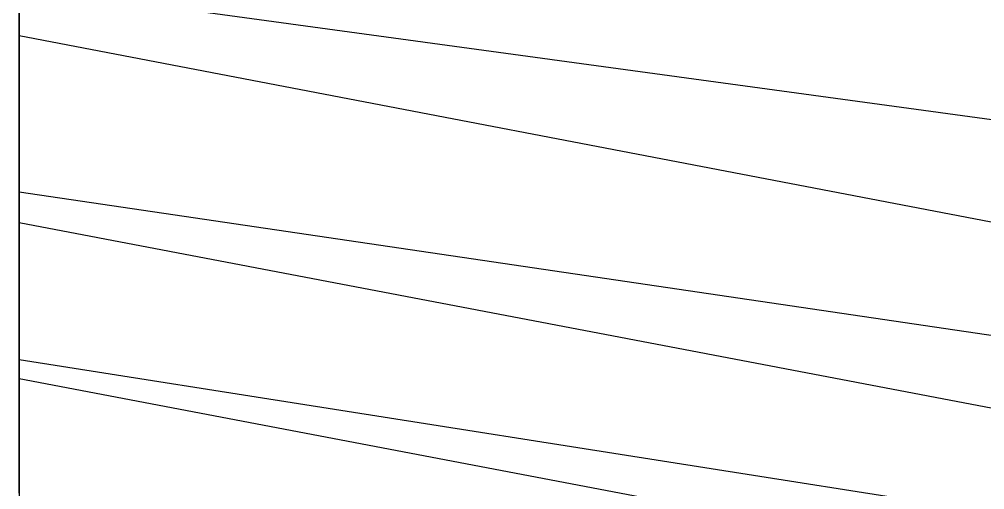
# Model space of a CAD drawing. Extents: x -429 to 429, y -1 to 209.
# Drawn here: x 0.008 to 1.015, y 0.218 to 0.709 of the extents above; entities that cross this region are included whole.
import ezdxf

# ---------------------------------------------------------------- set-up
doc = ezdxf.new("R2010")
doc.units = 0

msp = doc.modelspace()

# ---------------------------------------------------------------- linework, layer by layer
at = {"layer": 'default', "color": 5, "linetype": 'CONTINUOUS'}
for p, q in [((0.008, 0.92, -3.361), (0.008, 0.692, -2.921)), ((2.083, 0.459, 2.446), (0.008, 0.743, 2.222)), ((0.008, 0.529, 1.826), (0.008, 0.743, 2.222)), ((2.097, 0.291, -3.075), (0.008, 0.692, -2.921)), ((0.008, 0.692, -2.921), (0.008, 0.497, -2.492)), ((2.084, 0.222, 2.03), (0.008, 0.529, 1.826)), ((0.008, 0.354, 1.43), (0.008, 0.529, 1.826)), ((2.097, 0.098, -2.619), (0.008, 0.497, -2.492)), ((0.008, 0.497, -2.492), (0.008, 0.334, -2.073)), ((2.085, 0.027, 1.612), (0.008, 0.354, 1.43)), ((0.008, 0.215, 1.036), (0.008, 0.354, 1.43)), ((2.096, -0.063, -2.172), (0.008, 0.334, -2.073)), ((0.008, 0.334, -2.073), (0.008, 0.202, -1.662))]:
    msp.add_line(p, q, dxfattribs=at)

doc.saveas('drawing.dxf')
